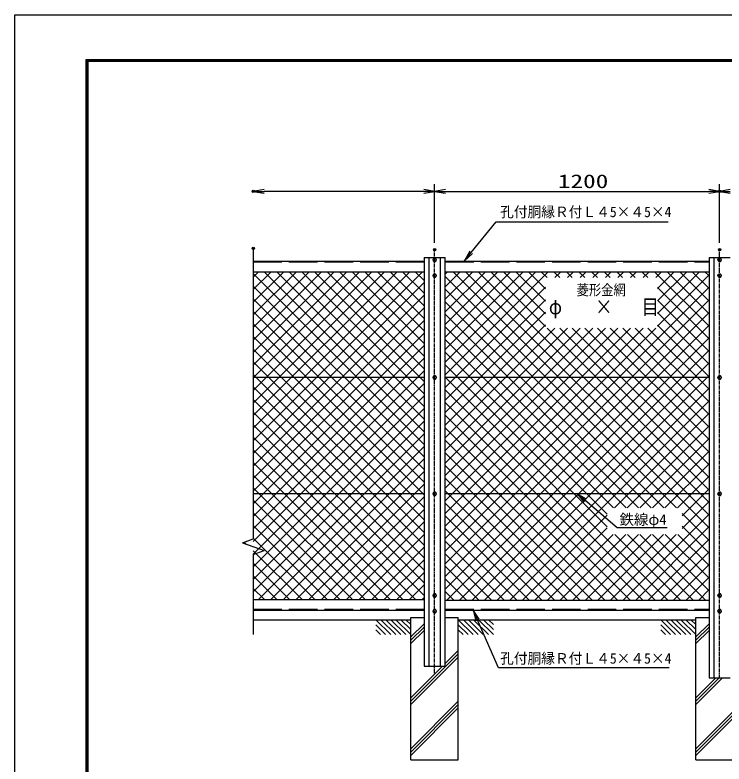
# Model space of a CAD drawing. Units: millimetres, scale not verified. Extents: x -4455 to 4455, y -3150 to 3150.
# Drawn here: x -4455 to -1469, y -3 to 3150 of the extents above; entities that cross this region are included whole.
import ezdxf
from ezdxf.enums import TextEntityAlignment as Align

# ---------------------------------------------------------------- set-up
doc = ezdxf.new("R2010")
doc.units = ezdxf.units.MM
doc.header["$LTSCALE"] = 20
doc.header["$PDMODE"] = 32
doc.header["$PDSIZE"] = 10
doc.linetypes.add('DASHED', pattern=[7.5, 6, -1.5])
doc.linetypes.add('USER1', pattern=[1.125, 0.75, -0.125, 0.125, -0.125])
for name, color, linetype, lineweight in [('0-0_1', 7, 'Continuous', 25), ('0-1_2', 7, 'Continuous', 25), ('0-2_0', 4, 'Continuous', 25), ('0-4_EXTCNT-LMEC0', 2, 'Continuous', 25), ('0-6_EXTCNT-L', 4, 'Continuous', 25), ('0-7_WAKU', 7, 'Continuous', 25)]:
    doc.layers.add(name, color=color, linetype=linetype, lineweight=lineweight)
doc.layers.add('0-5_DEFPOINTS', color=7, linetype='Continuous')
doc.styles.add('ＭＳ ゴシック', font='')
doc.styles.get('ＭＳ ゴシック').set_extended_font_data('MS Gothic')

# ---------------------------------------------------------------- blocks, each defined once
blk = doc.blocks.new('C0')
at = {"layer": '0-0_1', "color": 4}
blk.add_line((16191.2, 85560.1), (16343, 85408.3), dxfattribs=at)
blk = doc.blocks.new('DARROWS')
at = {"layer": '0-2_0', "color": 2}
blk.add_line((0, 0), (-19.982, 0), dxfattribs=at)
blk.add_lwpolyline([(-20, -3.333), (0, 0), (-20, 3.333)], dxfattribs=at)
blk = doc.blocks.new('X27')
at = {"layer": '0-2_0'}
for p, q in [((23718.6, 86297.5), (37954.5, 100533.4)), ((23718.6, 87358.2), (36893.8, 100533.4)), ((23718.6, 88418.9), (35833.1, 100533.4)), ((23718.6, 89479.5), (34772.5, 100533.4)), ((23718.6, 90540.2), (33711.8, 100533.4)), ((23718.6, 91600.8), (32651.2, 100533.4)), ((23718.6, 92661.5), (31590.5, 100533.4)), ((23718.6, 93722.2), (30529.8, 100533.4)), ((23718.6, 94782.8), (29469.2, 100533.4)), ((23718.6, 95843.5), (28408.5, 100533.4)), ((23718.6, 96904.1), (27347.9, 100533.4)), ((23718.6, 97964.8), (26287.2, 100533.4)), ((23718.6, 99025.5), (25226.5, 100533.4)), ((23718.6, 100086.1), (24165.9, 100533.4)), ((38098.6, 85998.7), (23718.6, 100378.6)), ((38098.6, 87059.3), (24624.5, 100533.4)), ((38098.6, 88120), (25685.1, 100533.4)), ((38098.6, 89180.7), (26745.8, 100533.4)), ((38098.6, 90241.3), (27806.5, 100533.4)), ((38098.6, 91302), (28867.1, 100533.4)), ((38098.6, 92362.6), (29927.8, 100533.4)), ((38098.6, 93423.3), (30988.4, 100533.4)), ((38098.6, 94484), (32049.1, 100533.4)), ((38098.6, 95544.6), (33109.8, 100533.4)), ((38098.6, 96605.3), (34170.4, 100533.4)), ((38098.6, 97665.9), (35231.1, 100533.4)), ((38098.6, 98726.6), (36291.7, 100533.4)), ((38098.6, 99787.3), (37352.4, 100533.4)), ((23718.6, 85236.9), (38098.6, 99616.9)), ((38098.6, 84938), (23718.6, 99318)), ((23718.6, 84176.2), (38098.6, 98556.2)), ((38098.6, 83877.4), (23718.6, 98257.3)), ((23718.6, 83115.6), (38098.6, 97495.5)), ((38098.6, 82816.7), (23718.6, 97196.7)), ((23718.6, 82054.9), (38098.6, 96434.9)), ((38098.6, 81756), (23718.6, 96136)), ((23718.6, 80994.2), (38098.6, 95374.2)), ((38098.6, 80695.4), (23718.6, 95075.3)), ((23718.6, 79933.6), (38098.6, 94313.6)), ((38098.6, 79634.7), (23718.6, 94014.7)), ((23718.6, 78872.9), (38098.6, 93252.9)), ((38098.6, 78574.1), (23718.6, 92954)), ((23718.6, 77812.3), (38098.6, 92192.2)), ((38098.6, 77513.4), (23718.6, 91893.4)), ((23718.6, 76751.6), (38098.6, 91131.6)), ((38098.6, 76452.7), (23718.6, 90832.7)), ((23718.6, 75690.9), (38098.6, 90070.9)), ((38098.6, 75392.1), (23718.6, 89772)), ((23718.6, 74630.3), (38098.6, 89010.3)), ((38098.6, 74331.4), (23718.6, 88711.4)), ((23718.6, 73569.6), (38098.6, 87949.6)), ((38098.6, 73270.8), (23718.6, 87650.7)), ((37375.3, 72933.4), (23718.6, 86590.1)), ((24143, 72933.4), (38098.6, 86888.9)), ((25203.7, 72933.4), (38098.6, 85828.3)), ((36314.6, 72933.4), (23718.6, 85529.4)), ((26264.4, 72933.4), (38098.6, 84767.6)), ((35253.9, 72933.4), (23718.6, 84468.7)), ((34193.3, 72933.4), (23718.6, 83408.1)), ((27325, 72933.4), (38098.6, 83707)), ((28385.7, 72933.4), (38098.6, 82646.3)), ((33132.6, 72933.4), (23718.6, 82347.4)), ((29446.3, 72933.4), (38098.6, 81585.6)), ((32072, 72933.4), (23718.6, 81286.8)), ((31011.3, 72933.4), (23718.6, 80226.1)), ((30507, 72933.4), (38098.6, 80525)), ((29950.6, 72933.4), (23718.6, 79165.4)), ((31567.7, 72933.4), (38098.6, 79464.3)), ((32628.3, 72933.4), (38098.6, 78403.7)), ((28890, 72933.4), (23718.6, 78104.8)), ((27829.3, 72933.4), (23718.6, 77044.1)), ((33689, 72933.4), (38098.6, 77343)), ((26768.7, 72933.4), (23718.6, 75983.5)), ((34749.6, 72933.4), (38098.6, 76282.3)), ((35810.3, 72933.4), (38098.6, 75221.7)), ((25708, 72933.4), (23718.6, 74922.8)), ((24647.3, 72933.4), (23718.6, 73862.1)), ((36871, 72933.4), (38098.6, 74161)), ((37931.6, 72933.4), (38098.6, 73100.4))]:
    blk.add_line(p, q, dxfattribs=at)
blk = doc.blocks.new('X28')
at = {"layer": '0-2_0'}
for p, q in [((39878.6, 91850.9), (48561.1, 100533.4)), ((39878.6, 92911.6), (47500.4, 100533.4)), ((39878.6, 93972.2), (46439.7, 100533.4)), ((39878.6, 95032.9), (45379.1, 100533.4)), ((39878.6, 96093.6), (44318.4, 100533.4)), ((39878.6, 97154.2), (43257.8, 100533.4)), ((39878.6, 98214.9), (42197.1, 100533.4)), ((39878.6, 99275.5), (41136.4, 100533.4)), ((39878.6, 100336.2), (40075.8, 100533.4)), ((62098.6, 78969.2), (40534.4, 100533.4)), ((62098.6, 80029.9), (41595.1, 100533.4)), ((62098.6, 81090.6), (42655.7, 100533.4)), ((48327.8, 95922), (43716.4, 100533.4)), ((48327.8, 96982.7), (44777, 100533.4)), ((48327.8, 98043.3), (45837.7, 100533.4)), ((48327.8, 99104), (46898.4, 100533.4)), ((48458, 100034.4), (47959, 100533.4)), ((49518.7, 100034.4), (49019.7, 100533.4)), ((49122.7, 100034.4), (49621.7, 100533.4)), ((50579.4, 100034.4), (50080.3, 100533.4)), ((50183.4, 100034.4), (50682.4, 100533.4)), ((51640, 100034.4), (51141, 100533.4)), ((51244, 100034.4), (51743, 100533.4)), ((52700.7, 100034.4), (52201.7, 100533.4)), ((52304.7, 100034.4), (52803.7, 100533.4)), ((53761.3, 100034.4), (53262.3, 100533.4)), ((53365.3, 100034.4), (53864.4, 100533.4)), ((54822, 100034.4), (54323, 100533.4)), ((54426, 100034.4), (54925, 100533.4)), ((55882.7, 100034.4), (55383.6, 100533.4)), ((55486.7, 100034.4), (55985.7, 100533.4)), ((56943.3, 100034.4), (56444.3, 100533.4)), ((56547.3, 100034.4), (57046.3, 100533.4)), ((62098.6, 95939.8), (57505, 100533.4)), ((57608, 100034.4), (58107, 100533.4)), ((57768.7, 97013.1), (61289, 100533.4)), ((57768.7, 98073.8), (60228.3, 100533.4)), ((57768.7, 99134.4), (59167.7, 100533.4)), ((57768.7, 95952.4), (62098.6, 100282.3)), ((62098.6, 97000.5), (58565.6, 100533.4)), ((62098.6, 98061.1), (59626.3, 100533.4)), ((62098.6, 99121.8), (60686.9, 100533.4)), ((62098.6, 100182.4), (61747.6, 100533.4)), ((59350.9, 80656.3), (39878.6, 100128.6)), ((39878.6, 90790.3), (48327.8, 99239.5)), ((39878.6, 77001.7), (62098.6, 99221.7)), ((58290.2, 80656.3), (39878.6, 99067.9)), ((62098.6, 94879.1), (57768.7, 99209)), ((39878.6, 89729.6), (48327.8, 98178.8)), ((39878.6, 75941), (62098.6, 98161)), ((57229.6, 80656.3), (39878.6, 98007.2)), ((62098.6, 93818.5), (57768.7, 98148.4)), ((39878.6, 88668.9), (48327.8, 97118.1)), ((39878.6, 74880.4), (62098.6, 97100.4)), ((56168.9, 80656.3), (39878.6, 96946.6)), ((62098.6, 92757.8), (57768.7, 97087.7)), ((39878.6, 87608.3), (48327.8, 96057.5)), ((39878.6, 73819.7), (62098.6, 96039.7)), ((55108.2, 80656.3), (39878.6, 95885.9)), ((62098.6, 91697.2), (57768.7, 96027)), ((39878.6, 78062.3), (57606.4, 95790.2)), ((39878.6, 79123), (56545.8, 95790.2)), ((39878.6, 80183.7), (55485.1, 95790.2)), ((39878.6, 81244.3), (54424.4, 95790.2)), ((39878.6, 82305), (53363.8, 95790.2)), ((39878.6, 83365.6), (52303.1, 95790.2)), ((39878.6, 84426.3), (51242.5, 95790.2)), ((39878.6, 85487), (50181.8, 95790.2)), ((39878.6, 86547.6), (49121.1, 95790.2)), ((62098.6, 82151.2), (48459.6, 95790.2)), ((62098.6, 83211.9), (49520.3, 95790.2)), ((62098.6, 84272.5), (50580.9, 95790.2)), ((62098.6, 85333.2), (51641.6, 95790.2)), ((62098.6, 86393.9), (52702.2, 95790.2)), ((62098.6, 87454.5), (53762.9, 95790.2)), ((62098.6, 88515.2), (54823.6, 95790.2)), ((62098.6, 89575.8), (55884.2, 95790.2)), ((62098.6, 90636.5), (56944.9, 95790.2)), ((54047.6, 80656.3), (39878.6, 94825.3)), ((40012.9, 72893.4), (62098.6, 94979)), ((53523.1, 80120.1), (39878.6, 93764.6)), ((41073.6, 72893.4), (62098.6, 93918.4)), ((42134.3, 72893.4), (62098.6, 92857.7)), ((53523.1, 79059.5), (39878.6, 92703.9)), ((58628.5, 72893.4), (39878.6, 91643.3)), ((43194.9, 72893.4), (62098.6, 91797.1)), ((57567.8, 72893.4), (39878.6, 90582.6)), ((44255.6, 72893.4), (62098.6, 90736.4)), ((45316.2, 72893.4), (62098.6, 89675.7)), ((56507.1, 72893.4), (39878.6, 89522)), ((55446.5, 72893.4), (39878.6, 88461.3)), ((54139.8, 80656.3), (62098.6, 88615.1)), ((54385.8, 72893.4), (39878.6, 87400.6)), ((55200.4, 80656.3), (62098.6, 87554.4)), ((56261.1, 80656.3), (62098.6, 86493.7)), ((53325.2, 72893.4), (39878.6, 86340)), ((52264.5, 72893.4), (39878.6, 85279.3)), ((57321.7, 80656.3), (62098.6, 85433.1)), ((51203.8, 72893.4), (39878.6, 84218.7)), ((58382.4, 80656.3), (62098.6, 84372.4)), ((59443.1, 80656.3), (62098.6, 83311.8)), ((50143.2, 72893.4), (39878.6, 83158)), ((49082.5, 72893.4), (39878.6, 82097.3)), ((59835.6, 79988.2), (62098.6, 82251.1)), ((48021.9, 72893.4), (39878.6, 81036.7)), ((59835.6, 78927.5), (62098.6, 81190.4)), ((54862.2, 72893.4), (62098.6, 80129.8)), ((62098.6, 77908.6), (59835.6, 80171.5)), ((46961.2, 72893.4), (39878.6, 79976)), ((46376.9, 72893.4), (53523.1, 80039.6)), ((45900.5, 72893.4), (39878.6, 78915.4)), ((47437.6, 72893.4), (53523.1, 78978.9)), ((55922.8, 72893.4), (62098.6, 79069.1)), ((62098.6, 76847.9), (59835.6, 79110.9)), ((48498.2, 72893.4), (54027.3, 78422.5)), ((49558.9, 72893.4), (55087.9, 78422.5)), ((50619.5, 72893.4), (56148.6, 78422.5)), ((51680.2, 72893.4), (57209.3, 78422.5)), ((52740.9, 72893.4), (58269.9, 78422.5)), ((53801.5, 72893.4), (59330.6, 78422.5)), ((59689.1, 72893.4), (54160.1, 78422.5)), ((60749.8, 72893.4), (55220.7, 78422.5)), ((61810.4, 72893.4), (56281.4, 78422.5)), ((62098.6, 73665.9), (57342, 78422.5)), ((62098.6, 74726.6), (58402.7, 78422.5)), ((62098.6, 75787.3), (59463.4, 78422.5)), ((44839.9, 72893.4), (39878.6, 77854.7)), ((56983.5, 72893.4), (62098.6, 78008.5)), ((58044.2, 72893.4), (62098.6, 76947.8)), ((43779.2, 72893.4), (39878.6, 76794)), ((42718.6, 72893.4), (39878.6, 75733.4)), ((59104.8, 72893.4), (62098.6, 75887.1)), ((41657.9, 72893.4), (39878.6, 74672.7)), ((60165.5, 72893.4), (62098.6, 74826.5)), ((40597.2, 72893.4), (39878.6, 73612.1)), ((61226.1, 72893.4), (62098.6, 73765.8))]:
    blk.add_line(p, q, dxfattribs=at)

msp = doc.modelspace()

# ---------------------------------------------------------------- linework, layer by layer
at = {"layer": '0-0_1', "color": 4}
for p, q in [((-3451.35, 2167.79), (-3451.35, 2099.44)), ((-3451.35, 2099.44), (-3451.35, 944.38)), ((-3496.35, 928), (-3451.35, 944.38)), ((-3496.35, 928), (-3406.35, 895.24)), ((-3451.35, 878.86), (-3406.35, 895.24)), ((-3451.35, 878.86), (-3451.35, 655.39)), ((-3451.35, 655.39), (-3451.35, 541.21)), ((-2935.87, 604.08), (-2873, 541.21)), ((-2914.66, 604.08), (-2851.79, 541.21)), ((-2893.45, 604.08), (-2830.58, 541.21)), ((-2872.23, 604.08), (-2809.36, 541.21)), ((-2851.02, 604.08), (-2788.15, 541.21)), ((-2829.81, 604.08), (-2788.15, 562.42)), ((-2808.59, 604.08), (-2788.15, 583.63)), ((-2588.16, 604.08), (-2525.28, 541.21)), ((-2566.94, 604.08), (-2504.07, 541.21)), ((-2545.73, 604.08), (-2482.86, 541.21)), ((-2524.52, 604.08), (-2461.64, 541.21)), ((-2503.3, 604.08), (-2440.43, 541.21)), ((-2482.09, 604.08), (-2440.43, 562.42)), ((-2460.87, 604.08), (-2440.43, 583.63)), ((-1735.87, 604.08), (-1673, 541.21)), ((-1714.66, 604.08), (-1651.79, 541.21)), ((-1693.45, 604.08), (-1630.58, 541.21)), ((-1672.23, 604.08), (-1609.36, 541.21)), ((-1651.02, 604.08), (-1588.15, 541.21)), ((-1629.81, 604.08), (-1588.15, 562.42)), ((-1608.59, 604.08), (-1588.15, 583.63)), ((-2935.87, 582.86), (-2894.22, 541.21)), ((-2732.35, 587.39), (-2788.16, 531.58)), ((-2732.35, 573.25), (-2788.16, 517.44)), ((-2588.16, 582.86), (-2546.5, 541.21)), ((-1735.87, 582.86), (-1694.22, 541.21)), ((-1532.35, 587.39), (-1588.16, 531.58)), ((-1532.35, 573.25), (-1588.16, 517.44)), ((-2935.87, 561.65), (-2915.43, 541.21)), ((-2732.35, 559.1), (-2788.16, 503.3)), ((-2588.16, 561.65), (-2567.71, 541.21)), ((-1735.87, 561.65), (-1715.43, 541.21)), ((-1532.35, 559.1), (-1588.16, 503.3)), ((-2643.35, 419.89), (-2588.16, 475.08)), ((-2788.16, 260.93), (-2588.16, 460.94)), ((-2788.16, 246.79), (-2588.16, 446.79)), ((-2788.16, 275.08), (-2654.16, 409.08)), ((-1588.16, 246.79), (-1475.87, 359.08)), ((-1588.16, 260.93), (-1490.01, 359.08)), ((-1588.16, 275.08), (-1504.15, 359.08)), ((-2788.16, 60.72), (-2588.15, 260.72)), ((-1588.16, 60.72), (-1388.15, 260.72)), ((-2788.16, 46.57), (-2588.15, 246.58)), ((-2788.16, 32.43), (-2588.15, 232.43)), ((-1588.16, 46.57), (-1388.15, 246.58)), ((-1588.16, 32.43), (-1388.15, 232.43))]:
    msp.add_line(p, q, dxfattribs=at)
at = {"layer": '0-0_1', "color": 4, "linetype": 'USER1'}
for p, q in [((-2687.85, 379.08), (-2687.85, 2161.39)), ((-1487.85, 359.08), (-1487.85, 2161.39))]:
    msp.add_line(p, q, dxfattribs=at)
at = {"layer": '0-0_1'}
for p, q in [((-3451.35, 2114.08), (-2732.35, 2114.08)), ((-2732.35, 2129.08), (-2732.35, 409.08)), ((-2712.85, 2129.08), (-2712.85, 409.08)), ((-2662.85, 409.08), (-2662.85, 2129.08)), ((-2643.35, 409.08), (-2643.35, 2129.08)), ((-2643.35, 2114.08), (-1532.35, 2114.08)), ((-1532.35, 2129.08), (-1532.35, 359.08)), ((-1512.85, 2129.08), (-1512.85, 359.08)), ((-3451.35, 2069.08), (-2732.35, 2069.08)), ((-2643.35, 2069.08), (-1532.35, 2069.08)), ((-2732.35, 1624.08), (-3451.35, 1624.08)), ((-1532.35, 1624.08), (-2643.35, 1624.08)), ((-2732.35, 1134.08), (-3451.35, 1134.08)), ((-1532.35, 1134.08), (-2643.35, 1134.08)), ((-3451.35, 689.08), (-2732.35, 689.08)), ((-2643.35, 687.08), (-1532.35, 687.08)), ((-3451.35, 644.08), (-2732.35, 644.08)), ((-2643.35, 644.08), (-1532.35, 644.08)), ((-3451.35, 604.08), (-2788.16, 604.08)), ((-2938.15, 604.08), (-2788.15, 604.08)), ((-2788.16, 14.08), (-2788.16, 614.08)), ((-2788.16, 614.08), (-2732.35, 614.08)), ((-2643.35, 614.08), (-2588.16, 614.08)), ((-2588.15, 14.08), (-2588.16, 614.08)), ((-2588.16, 604.08), (-1588.16, 604.08)), ((-2588.15, 604.08), (-2438.15, 604.08)), ((-1738.15, 604.08), (-1588.15, 604.08)), ((-1588.16, 14.08), (-1588.16, 614.08)), ((-1588.16, 614.08), (-1532.35, 614.08)), ((-2732.35, 409.08), (-2643.35, 409.08)), ((-1532.35, 359.08), (-1443.35, 359.08)), ((-2788.16, 14.08), (-2588.15, 14.08)), ((-1588.16, 14.08), (-1388.15, 14.08))]:
    msp.add_line(p, q, dxfattribs=at)
at = {"layer": '0-0_1', "linetype": 'DASHED'}
for p, q in [((-3451.35, 2110.08), (-2732.35, 2110.08)), ((-2643.35, 2110.08), (-1532.35, 2110.08)), ((-3451.35, 648.08), (-2732.35, 648.08)), ((-2643.35, 648.08), (-1532.35, 648.08))]:
    msp.add_line(p, q, dxfattribs=at)
at = {"layer": '0-1_2'}
for p, q in [((-2691.85, 2125.5), (-2695.85, 2118.58)), ((-2695.85, 2118.58), (-2691.85, 2111.65)), ((-2683.85, 2125.5), (-2691.85, 2125.5)), ((-2691.85, 2111.65), (-2683.85, 2111.65)), ((-2691.85, 2059.5), (-2695.85, 2052.58)), ((-2695.85, 2052.58), (-2691.85, 2045.65)), ((-2683.85, 2059.5), (-2691.85, 2059.5)), ((-1483.85, 2059.5), (-1491.85, 2059.5)), ((-1479.85, 2052.58), (-1483.85, 2059.5)), ((-1483.85, 2045.65), (-1479.85, 2052.58)), ((-2691.85, 2045.65), (-2683.85, 2045.65)), ((-1491.85, 2045.65), (-1483.85, 2045.65)), ((-2683.85, 1631.01), (-2691.85, 1631.01)), ((-2691.85, 1617.15), (-2683.85, 1617.15)), ((-2679.85, 1624.08), (-2683.85, 1631.01)), ((-2683.85, 1617.15), (-2679.85, 1624.08)), ((-1491.85, 1631.01), (-1495.85, 1624.08)), ((-1495.85, 1624.08), (-1491.85, 1617.15)), ((-1483.85, 1631.01), (-1491.85, 1631.01)), ((-1491.85, 1617.15), (-1483.85, 1617.15)), ((-2691.85, 1141.01), (-2695.85, 1134.08)), ((-2683.85, 1141.01), (-2691.85, 1141.01)), ((-2695.85, 1134.08), (-2691.85, 1127.15)), ((-2691.85, 1127.15), (-2683.85, 1127.15)), ((-2691.85, 712.49), (-2695.85, 705.57)), ((-2695.85, 705.57), (-2691.85, 698.64)), ((-2683.85, 712.49), (-2691.85, 712.49)), ((-2691.85, 698.64), (-2683.85, 698.64)), ((-1483.85, 712.49), (-1491.85, 712.49)), ((-1491.85, 698.64), (-1483.85, 698.64)), ((-1479.85, 705.57), (-1483.85, 712.49)), ((-1483.85, 698.64), (-1479.85, 705.57)), ((-2691.85, 646.49), (-2695.85, 639.57)), ((-2695.85, 639.57), (-2691.85, 632.64)), ((-2683.85, 646.49), (-2691.85, 646.49)), ((-2691.85, 632.64), (-2683.85, 632.64))]:
    msp.add_line(p, q, dxfattribs=at)
for points in [[(-2683.85, 2111.65), (-2679.85, 2118.58), (-2683.85, 2125.5)], [(-2683.85, 2045.65), (-2679.85, 2052.58), (-2683.85, 2059.5)], [(-1491.85, 2059.5), (-1495.85, 2052.58), (-1491.85, 2045.65)], [(-2691.85, 1631.01), (-2695.85, 1624.08), (-2691.85, 1617.15)], [(-1483.85, 1617.15), (-1479.85, 1624.08), (-1483.85, 1631.01)], [(-2683.85, 1127.15), (-2679.85, 1134.08), (-2683.85, 1141.01)], [(-2683.85, 698.64), (-2679.85, 705.57), (-2683.85, 712.49)], [(-1491.85, 712.49), (-1495.85, 705.57), (-1491.85, 698.64)], [(-2683.85, 632.64), (-2679.85, 639.57), (-2683.85, 646.49)]]:
    msp.add_lwpolyline(points, dxfattribs=at)
for points in [[(-1479.85, 2118.58), (-1483.85, 2125.5), (-1491.85, 2125.5), (-1495.85, 2118.58), (-1491.85, 2111.65), (-1483.85, 2111.65)], [(-1479.85, 1134.08), (-1483.85, 1141.01), (-1491.85, 1141.01), (-1495.85, 1134.08), (-1491.85, 1127.15), (-1483.85, 1127.15)], [(-1479.85, 639.57), (-1483.85, 646.49), (-1491.85, 646.49), (-1495.85, 639.57), (-1491.85, 632.64), (-1483.85, 632.64)]]:
    msp.add_lwpolyline(points, close=True, dxfattribs=at)
for centre in [(-2687.85, 2118.58), (-1487.85, 2118.58), (-2687.85, 2052.58), (-1487.85, 2052.58), (-2687.85, 1624.08), (-1487.85, 1624.08), (-2687.85, 1134.08), (-1487.85, 1134.08), (-2687.85, 705.57), (-1487.85, 705.57), (-2687.85, 639.57), (-1487.85, 639.57)]:
    msp.add_circle(centre, 6.93, dxfattribs=at)
at = {"layer": '0-2_0', "color": 1}
for p, q in [((-2687.85, 2191.39), (-2687.85, 2437.41)), ((-1487.85, 2191.39), (-1487.85, 2437.41))]:
    msp.add_line(p, q, dxfattribs=at)
at = {"layer": '0-2_0', "color": 2}
msp.add_line((-2642.85, 2407.41), (-1532.85, 2407.41), dxfattribs=at)
at = {"layer": '0-2_0', "color": 7}
for p, q in [((-2732.35, 2129.08), (-2643.35, 2129.08)), ((-1532.35, 2129.08), (-1443.35, 2129.08))]:
    msp.add_line(p, q, dxfattribs=at)
at = {"layer": '0-4_EXTCNT-LMEC0'}
msp.add_lwpolyline([(-2533.93, 2150.36), (-2429.28, 2279.41), (-1704.28, 2279.41)], dxfattribs=at)
at = {"layer": '0-5_DEFPOINTS'}
for p in [(-3451.35, 2407.41), (-1487.85, 2407.41), (-3451.35, 2167.79), (-2687.85, 2161.39), (-1487.85, 2161.39)]:
    msp.add_point(p, dxfattribs=at)
at = {"layer": '0-6_EXTCNT-L', "color": 1}
for p, q in [((-2687.85, 2191.39), (-2687.85, 2437.41)), ((-1487.85, 2191.39), (-1487.85, 2437.41))]:
    msp.add_line(p, q, dxfattribs=at)
at = {"layer": '0-6_EXTCNT-L', "color": 2}
msp.add_line((-2732.85, 2407.41), (-3406.35, 2407.41), dxfattribs=at)
at = {"layer": '0-6_EXTCNT-L'}
for points in [[(-1709.08, 991.26), (-1919.78, 991.26), (-2085.54, 1132.16)], [(-1700.27, 401.13), (-2419.53, 401.13), (-2524.12, 641.33)]]:
    msp.add_lwpolyline(points, dxfattribs=at)
at = {"layer": '0-7_WAKU', "color": 3}
msp.add_lwpolyline([(-4455, 3150), (4455, 3150), (4455, -3150), (-4455, -3150)], close=True, dxfattribs=at)
at = {"layer": '0-7_WAKU'}
for points in [[(-4155, 2962.5), (4155, 2962.5), (4155, -2962.5), (-4155, -2962.5)], [(-4153.13, 2960.62), (4153.12, 2960.62), (4153.12, -2960.63), (-4153.13, -2960.63)], [(-4151.25, 2958.75), (4151.25, 2958.75), (4151.25, -2958.75), (-4151.25, -2958.75)], [(-4149.38, 2956.87), (4149.37, 2956.87), (4149.37, -2956.88), (-4149.38, -2956.88)], [(-4147.5, 2955), (4147.5, 2955), (4147.5, -2955), (-4147.5, -2955)]]:
    msp.add_lwpolyline(points, close=True, dxfattribs=at)

# ---------------------------------------------------------------- block references
at = {"layer": '0-2_0', "xscale": 2.25, "yscale": 2.25, "rotation": 180}
msp.add_blockref('DARROWS', (-2687.85, 2407.41), dxfattribs=at)
at = {"layer": '0-2_0'}
for name, p, xscale, yscale in [('DARROWS', (-1487.85, 2407.41), 2.25, 2.25), ('C0', (-4299.28, -3347.59), 0.05, 0.05)]:
    msp.add_blockref(name, p, dxfattribs=dict(at, xscale=xscale, yscale=yscale))
at = {"layer": '0-4_EXTCNT-LMEC0', "xscale": 2.25, "yscale": 2.25, "rotation": 230.95879}
msp.add_blockref('DARROWS', (-2562.28, 2115.41), dxfattribs=at)
at = {"layer": '0-6_EXTCNT-L', "xscale": 2.25, "yscale": 2.25}
for p, rotation in [((-3451.35, 2407.41), 180), ((-1487.85, 2407.41), 180), ((-2087.85, 1134.08), 140.14252), ((-2525.31, 644.08), 113.52956)]:
    msp.add_blockref('DARROWS', p, dxfattribs=dict(at, rotation=rotation))
at = {"layer": '0-6_EXTCNT-L'}
for name, p, xscale, yscale in [('DARROWS', (-2687.85, 2407.41), 2.25, 2.25), ('X27', (-4637.28, -2957.59), 0.05, 0.05), ('X28', (-4637.28, -2957.59), 0.05, 0.05)]:
    msp.add_blockref(name, p, dxfattribs=dict(at, xscale=xscale, yscale=yscale))

# ---------------------------------------------------------------- texts
at = {"layer": '0-0_1', "color": 4, "style": 'ＭＳ ゴシック'}
for s, height, width, p in [('孔付胴縁Ｒ付Ｌ４5×４5×4', 44.57, 0.95, (-2412.15, 2285.5)), ('菱形金網', 44.57, 0.85, (-2089.85, 1956.8)), ('目', 63.2, 0.85, (-1816.85, 1870.73)), ('φ', 63.2, 0.85, (-2206.85, 1870.73)), ('×', 63.2, 0.85, (-2011.85, 1870.73)), ('孔付胴縁Ｒ付Ｌ４5×４5×4', 44.57, 0.95, (-2412.15, 405.69))]:
    msp.add_text(s, height=height, dxfattribs=dict(at, width=width)).set_placement(p, align=Align.BOTTOM_LEFT)
at = {"layer": '0-2_0', "color": 3, "style": 'ＭＳ ゴシック', "width": 1.35}
msp.add_text('1200', height=57.77, dxfattribs=at).set_placement((-2168.85, 2403.81), align=Align.BOTTOM_LEFT)
at = {"layer": '0-6_EXTCNT-L', "color": 3, "style": 'ＭＳ ゴシック'}
msp.add_text('鉄線φ4', height=44.55, dxfattribs=at).set_placement((-1909.28, 990.19), align=Align.BOTTOM_LEFT)

doc.saveas('drawing.dxf')
